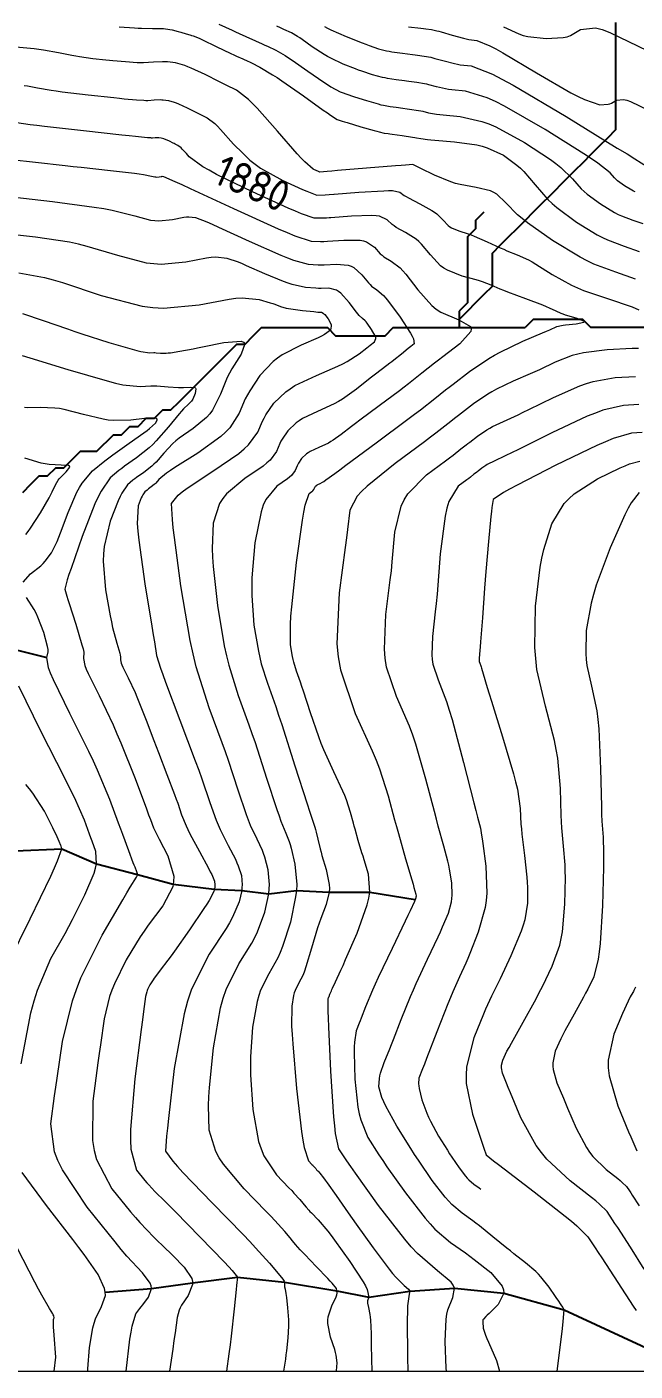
# Model space of a CAD drawing. Header units: millimetres. Extents: x 837475 to 838477, y 1189012 to 1191015.
# Drawn here: x 838284.3 to 838358.2, y 1189013.9 to 1189176.9 of the extents above; entities that cross this region are included whole.
import ezdxf

# ---------------------------------------------------------------- set-up
doc = ezdxf.new("R2010")
doc.units = ezdxf.units.MM
doc.header["$LTSCALE"] = 0.3
doc.layers.add('COORD', color=253, linetype='Continuous', lineweight=20)
doc.layers.add('DRENAJE', color=5, linetype='Continuous', lineweight=25)
for name, color, linetype, lineweight, true_color in [('COTAS 10', 7, 'Continuous', 9, 0x6e3e2d), ('COTAS INT', 7, 'Continuous', 5, 0x9fa19f), ('Escorrentias', 7, 'Continuous', 25, 0x00a8ad)]:
    doc.layers.add(name, color=color, linetype=linetype, lineweight=lineweight, true_color=true_color)
doc.styles.get("Standard").update_dxf_attribs({"font": 'isocp2.shx', "bigfont": '@extfont2.shx'})

msp = doc.modelspace()

# ---------------------------------------------------------------- linework, layer by layer
at = {"layer": 'COORD'}
msp.add_line((837476.51, 1189013.87), (838476.51, 1189013.87), dxfattribs=at)
msp.add_lwpolyline([(837476.51, 1189013.87), (838476.51, 1189013.87), (838476.51, 1191013.87), (837476.51, 1191013.87)], close=True, dxfattribs=at)
at = {"layer": 'COTAS 10'}
for points in [[(838358.21, 1189156.9), (838358, 1189157), (838357.78, 1189157.12), (838356.9, 1189157.65), (838356.07, 1189158.26), (838355.87, 1189158.43), (838355.69, 1189158.6), (838355.15, 1189159.22), (838353.68, 1189160.4), (838352.91, 1189160.92), (838351.97, 1189161.53), (838347.29, 1189164.47), (838342.33, 1189167.31), (838341.23, 1189167.87), (838340.24, 1189168.32), (838337.62, 1189169.12), (838335.94, 1189169.28), (838335.54, 1189169.34), (838335.17, 1189169.4), (838334.07, 1189169.65), (838333.16, 1189169.89), (838332.9, 1189169.95), (838332.64, 1189170), (838331.7, 1189170.16), (838330.73, 1189170.29), (838330.46, 1189170.32), (838330.19, 1189170.36), (838329.2, 1189170.48), (838328.15, 1189170.66), (838327.84, 1189170.72), (838327.52, 1189170.79), (838326.32, 1189171.12), (838325.01, 1189171.54), (838324.63, 1189171.67), (838324.24, 1189171.82), (838322.76, 1189172.4), (838321.25, 1189173.11), (838320.85, 1189173.34), (838320.44, 1189173.57), (838319, 1189174.51), (838317.76, 1189175.39), (838317.47, 1189175.58), (838317.21, 1189175.75), (838316.48, 1189176.18), (838315.54, 1189176.61), (838315.15, 1189176.79), (838314.7, 1189176.99)], [(838335.28, 1189013.87), (838335.26, 1189014.21), (838335.14, 1189017.47), (838335.25, 1189020.17), (838335.33, 1189020.77), (838335.45, 1189021.32), (838336.06, 1189022.79), (838336.25, 1189023.95), (838336.1, 1189024.29), (838335.85, 1189024.65), (838334.22, 1189026.04), (838331.78, 1189028.15), (838331.02, 1189028.96), (838330.22, 1189029.87), (838327.06, 1189033.96), (838324.25, 1189037.89), (838323.68, 1189038.7), (838323.19, 1189039.39), (838322.21, 1189040.85), (838321.82, 1189042.7), (838321.72, 1189043.62), (838321.62, 1189044.73), (838321.26, 1189050.24), (838321, 1189055.65), (838320.95, 1189056.7), (838320.92, 1189057.54), (838320.91, 1189058.98), (838320.98, 1189059.18), (838321.01, 1189059.24), (838321.04, 1189059.31), (838321.15, 1189059.59), (838321.33, 1189060.01), (838321.39, 1189060.17), (838321.47, 1189060.33), (838321.82, 1189061.07), (838322.47, 1189062.5), (838322.74, 1189063.09), (838323.04, 1189063.78), (838324.46, 1189067.01), (838325.68, 1189070.42), (838325.86, 1189071.22), (838325.98, 1189071.97), (838325.84, 1189074.16), (838325.3, 1189075.87), (838325.16, 1189076.32), (838325.03, 1189076.75), (838324.59, 1189078.23), (838324.2, 1189079.59), (838324.1, 1189079.96), (838324, 1189080.33), (838323.66, 1189081.62), (838323.15, 1189083.15), (838322.94, 1189083.67), (838322.71, 1189084.22), (838321.62, 1189086.56), (838320.41, 1189089.24), (838320.1, 1189090.01), (838319.8, 1189090.79), (838318.78, 1189093.72), (838317.94, 1189096.33), (838317.75, 1189096.91), (838317.58, 1189097.43), (838317.1, 1189098.78), (838316.76, 1189099.85), (838316.68, 1189100.18), (838316.6, 1189100.54), (838316.36, 1189101.96), (838316.34, 1189104.42), (838316.41, 1189105.43), (838316.5, 1189106.59), (838317.09, 1189111.96), (838317.81, 1189117.07), (838317.98, 1189118.07), (838318.13, 1189118.89), (838318.61, 1189120.32), (838318.95, 1189120.55), (838319.02, 1189120.6), (838319.08, 1189120.66), (838319.19, 1189120.82), (838319.26, 1189120.96), (838319.28, 1189121), (838319.3, 1189121.04), (838319.4, 1189121.19), (838319.55, 1189121.34), (838319.61, 1189121.38), (838319.67, 1189121.42), (838319.95, 1189121.55), (838320.25, 1189121.69), (838320.33, 1189121.73), (838320.4, 1189121.78), (838320.66, 1189121.96), (838321.74, 1189122.76), (838322.33, 1189123.21), (838323.06, 1189123.74), (838326.74, 1189126.46), (838330.59, 1189129.32), (838331.42, 1189129.94), (838332.14, 1189130.48), (838333.89, 1189131.84), (838335.19, 1189132.88), (838335.63, 1189133.22), (838336.1, 1189133.58), (838338.08, 1189135.1), (838340.42, 1189136.68), (838341.11, 1189137.08), (838341.83, 1189137.48), (838344.58, 1189138.79), (838346.96, 1189139.8), (838347.44, 1189140.01), (838347.85, 1189140.19), (838348.68, 1189140.56), (838349.24, 1189140.71), (838349.47, 1189140.75), (838349.75, 1189140.79), (838351.03, 1189140.91), (838351.96, 1189141.09), (838352, 1189141.15), (838351.96, 1189141.23), (838351.04, 1189141.59), (838349.75, 1189141.97), (838349.47, 1189142.06), (838349.22, 1189142.15), (838348.62, 1189142.44), (838347.81, 1189142.82), (838347.45, 1189142.98), (838347.01, 1189143.15), (838344.91, 1189143.94), (838342.74, 1189144.75), (838342.25, 1189144.93), (838341.82, 1189145.1), (838340.7, 1189145.58), (838339.68, 1189145.98), (838339.31, 1189146.1), (838338.91, 1189146.22), (838337.18, 1189146.7), (838335.4, 1189147.39), (838334.97, 1189147.66), (838334.57, 1189147.95), (838333.34, 1189149.25), (838332.25, 1189150.58), (838331.93, 1189150.89), (838331.6, 1189151.17), (838330.33, 1189151.98), (838329.19, 1189152.6), (838328.93, 1189152.77), (838328.71, 1189152.94), (838328.1, 1189153.53), (838327.18, 1189153.95), (838326.75, 1189154.01), (838326.24, 1189154.04), (838323.76, 1189153.95), (838321.26, 1189153.76), (838321.05, 1189153.75), (838320.73, 1189153.73), (838320.27, 1189153.71), (838319.22, 1189153.72), (838317.71, 1189154.24), (838316.97, 1189154.55), (838316.09, 1189154.93), (838311.75, 1189156.9), (838307.37, 1189159.03), (838306.47, 1189159.52), (838305.7, 1189159.96), (838304.05, 1189161.17), (838303.72, 1189161.54), (838303.38, 1189161.93), (838303.22, 1189162.09), (838303.08, 1189162.23), (838302.69, 1189162.53), (838302.35, 1189162.7), (838302.24, 1189162.76), (838302.12, 1189162.81), (838301.65, 1189163.05), (838301.18, 1189163.26), (838301.07, 1189163.31), (838300.96, 1189163.35), (838300.66, 1189163.44), (838300.39, 1189163.47), (838300.31, 1189163.48), (838300.23, 1189163.48), (838299.92, 1189163.46), (838299.59, 1189163.44), (838299.49, 1189163.44), (838299.38, 1189163.45), (838298.99, 1189163.47), (838297.55, 1189163.62), (838296.78, 1189163.7), (838295.86, 1189163.8), (838291.21, 1189164.31), (838286.51, 1189164.83), (838285.56, 1189164.95), (838284.76, 1189165.04), (838283.14, 1189165.28)], [(838283.8, 1189142.17), (838286.32, 1189141.32), (838289.3, 1189140.28), (838290.16, 1189139.99), (838291.03, 1189139.7), (838294.32, 1189138.65), (838297.13, 1189137.81), (838297.71, 1189137.65), (838298.2, 1189137.53), (838299.26, 1189137.37), (838299.76, 1189137.41), (838299.9, 1189137.41), (838300.05, 1189137.4), (838300.59, 1189137.36), (838301.28, 1189137.36), (838301.52, 1189137.38), (838301.79, 1189137.4), (838302.92, 1189137.57), (838304.52, 1189137.87), (838305.08, 1189137.98), (838305.68, 1189138.1), (838308.27, 1189138.63), (838310.36, 1189138.78), (838310.66, 1189138.67), (838310.82, 1189138.48), (838310.38, 1189137.23), (838309.23, 1189135.44), (838308.94, 1189134.92), (838308.68, 1189134.39), (838307.84, 1189132.36), (838306.89, 1189130.44), (838306.55, 1189129.97), (838306.17, 1189129.53), (838304.53, 1189128.19), (838302.85, 1189127.03), (838302.45, 1189126.71), (838302.08, 1189126.39), (838300.96, 1189125.21), (838300.03, 1189124.14), (838299.77, 1189123.88), (838299.51, 1189123.63), (838298.55, 1189122.88), (838297.66, 1189122.25), (838297.44, 1189122.09), (838297.23, 1189121.93), (838296.56, 1189121.38), (838295.88, 1189120.38), (838295.66, 1189119.94), (838295.43, 1189119.43), (838294.47, 1189116.97), (838293.74, 1189113.91), (838293.66, 1189113.02), (838293.62, 1189112.1), (838293.89, 1189108.65), (838294.46, 1189105.48), (838294.61, 1189104.74), (838294.75, 1189104.07), (838295.26, 1189102.18), (838295.63, 1189100.96), (838295.69, 1189100.72), (838295.73, 1189100.52), (838295.72, 1189100.14), (838295.79, 1189099.74), (838295.87, 1189099.52), (838295.99, 1189099.26), (838296.63, 1189097.95), (838297.48, 1189096.18), (838297.72, 1189095.64), (838297.96, 1189095.07), (838298.85, 1189092.83), (838299.78, 1189090.35), (838300.05, 1189089.64), (838300.32, 1189088.92), (838301.35, 1189086.23), (838302.27, 1189083.8), (838302.47, 1189083.25), (838302.66, 1189082.75), (838303.13, 1189081.35), (838303.67, 1189080.02), (838303.89, 1189079.56), (838304.14, 1189079.06), (838305.3, 1189076.9), (838306.4, 1189074.87), (838306.62, 1189074.45), (838306.8, 1189074.09), (838307.14, 1189073.29), (838307.17, 1189072.85), (838307.17, 1189072.72), (838307.15, 1189072.58), (838307.04, 1189072.03), (838306.49, 1189070.97), (838306.2, 1189070.5), (838305.85, 1189069.97), (838304.1, 1189067.4), (838302.26, 1189064.8), (838301.85, 1189064.23), (838301.48, 1189063.73), (838300.55, 1189062.49), (838299.96, 1189061.74), (838299.82, 1189061.54), (838299.69, 1189061.35), (838299.29, 1189060.74), (838299.01, 1189060.17), (838298.95, 1189060.02), (838298.9, 1189059.86), (838298.77, 1189059.33), (838298.52, 1189057.48), (838298.39, 1189056.5), (838298.24, 1189055.31), (838297.47, 1189049.33), (838296.94, 1189043.19), (838296.93, 1189041.89), (838296.98, 1189040.78), (838297.67, 1189038.24), (838298.66, 1189037.01), (838298.91, 1189036.72), (838299.15, 1189036.46), (838299.9, 1189035.67), (838301.15, 1189034.43), (838301.7, 1189033.88), (838302.34, 1189033.23), (838305.39, 1189030.12), (838308.3, 1189027.12), (838308.85, 1189026.54), (838309.29, 1189026.07), (838309.94, 1189025.26), (838309.83, 1189024.62), (838309.79, 1189024.25), (838309.74, 1189023.79), (838309.52, 1189021.44), (838309.16, 1189018.13), (838309.03, 1189017.07), (838308.88, 1189015.95), (838308.57, 1189013.87)], [(838359.29, 1189026.23), (838357.64, 1189028.9), (838356.08, 1189031.28), (838355.75, 1189031.79), (838355.46, 1189032.22), (838354.79, 1189033.22), (838353.87, 1189034.13), (838353.42, 1189034.51), (838352.9, 1189034.94), (838350.31, 1189036.97), (838347.49, 1189039.58), (838346.82, 1189040.39), (838346.2, 1189041.24), (838344.34, 1189044.6), (838343.06, 1189047.63), (838342.79, 1189048.26), (838342.57, 1189048.8), (838342.09, 1189050.03), (838341.96, 1189050.66), (838341.96, 1189050.83), (838341.97, 1189051), (838342.12, 1189051.6), (838342.64, 1189052.66), (838342.89, 1189053.12), (838343.18, 1189053.66), (838344.59, 1189056.18), (838346.17, 1189059.04), (838346.56, 1189059.79), (838346.94, 1189060.51), (838348.14, 1189062.97), (838349.04, 1189065.54), (838349.22, 1189066.34), (838349.37, 1189067.17), (838349.68, 1189070.5), (838349.73, 1189073.75), (838349.72, 1189074.53), (838349.7, 1189075.27), (838349.52, 1189077.53), (838349.31, 1189079.78), (838349.26, 1189080.51), (838349.22, 1189081.29), (838349.12, 1189084.52), (838348.81, 1189088.21), (838348.63, 1189089.28), (838348.41, 1189090.38), (838347.3, 1189094.52), (838346.28, 1189098.99), (838346.13, 1189100.3), (838346.03, 1189101.63), (838346.11, 1189106.66), (838346.68, 1189111.37), (838346.88, 1189112.49), (838347.1, 1189113.54), (838348.07, 1189116.66), (838349.58, 1189119.09), (838350.15, 1189119.69), (838350.79, 1189120.26), (838353.63, 1189122.1), (838356.4, 1189123.43), (838356.99, 1189123.69), (838357.51, 1189123.9), (838358.75, 1189124.26)]]:
    msp.add_lwpolyline(points, dxfattribs=at)
at = {"layer": 'COTAS INT'}
for points in [[(838295.57, 1189176.94), (838297.4, 1189176.8), (838297.85, 1189176.77), (838298.27, 1189176.76), (838299.59, 1189176.74), (838300.66, 1189176.73), (838300.93, 1189176.71), (838301.18, 1189176.69), (838302, 1189176.54), (838302.7, 1189176.36), (838302.88, 1189176.31), (838303.06, 1189176.26), (838303.67, 1189176.08), (838304.15, 1189175.94), (838304.25, 1189175.91), (838304.34, 1189175.88), (838304.55, 1189175.83), (838305.06, 1189175.62), (838305.33, 1189175.49), (838305.66, 1189175.34), (838307.35, 1189174.54), (838309.11, 1189173.7), (838309.48, 1189173.53), (838309.81, 1189173.38), (838310.57, 1189173.03), (838311.16, 1189172.76), (838311.37, 1189172.66), (838311.61, 1189172.54), (838312.65, 1189172.02), (838314.18, 1189171.12), (838314.72, 1189170.77), (838315.32, 1189170.37), (838317.92, 1189168.55), (838320.34, 1189166.82), (838320.83, 1189166.49), (838321.23, 1189166.21), (838322.03, 1189165.7), (838322.63, 1189165.5), (838322.92, 1189165.41), (838323.25, 1189165.3), (838324.88, 1189164.81), (838326.52, 1189164.34), (838326.85, 1189164.25), (838327.13, 1189164.17), (838327.72, 1189164.03), (838328.21, 1189163.97), (838328.43, 1189163.94), (838328.69, 1189163.9), (838329.93, 1189163.74), (838331.17, 1189163.56), (838331.44, 1189163.52), (838331.66, 1189163.48), (838332.18, 1189163.37), (838332.99, 1189163.26), (838333.39, 1189163.22), (838333.87, 1189163.18), (838336.28, 1189162.99), (838338.96, 1189162.6), (838339.62, 1189162.44), (838340.25, 1189162.25), (838342.21, 1189161.35), (838343.85, 1189160.16), (838344.28, 1189159.77), (838344.68, 1189159.37), (838346.05, 1189157.75), (838347.59, 1189155.98), (838348.11, 1189155.49), (838348.68, 1189155), (838351.08, 1189153.23), (838353.6, 1189151.7), (838354.24, 1189151.36), (838354.85, 1189151.07), (838356.88, 1189150.31), (838358.69, 1189149.68)], [(838307.67, 1189177.25), (838309.26, 1189176.5), (838309.69, 1189176.31), (838310.11, 1189176.12), (838312.93, 1189174.87), (838313.26, 1189174.72), (838313.57, 1189174.58), (838314.56, 1189174.1), (838315.69, 1189173.43), (838316.1, 1189173.17), (838316.54, 1189172.88), (838318.46, 1189171.53), (838320.39, 1189170.2), (838320.84, 1189169.91), (838321.24, 1189169.66), (838322.39, 1189169.05), (838323.44, 1189168.66), (838323.77, 1189168.54), (838324.13, 1189168.42), (838325.6, 1189167.97), (838327.02, 1189167.57), (838327.34, 1189167.48), (838327.64, 1189167.41), (838328.46, 1189167.26), (838329.2, 1189167.16), (838329.45, 1189167.13), (838329.71, 1189167.1), (838330.81, 1189166.95), (838331.91, 1189166.78), (838332.17, 1189166.74), (838332.41, 1189166.69), (838333.13, 1189166.51), (838334.08, 1189166.33), (838334.47, 1189166.28), (838334.91, 1189166.23), (838336.95, 1189166.05), (838339.6, 1189165.46), (838340.43, 1189165.15), (838341.29, 1189164.78), (838344.75, 1189162.91), (838347.91, 1189160.84), (838348.59, 1189160.35), (838349.18, 1189159.88), (838350.6, 1189158.48), (838351.64, 1189157.29), (838351.99, 1189156.96), (838352.38, 1189156.63), (838353.99, 1189155.44), (838355.69, 1189154.41), (838356.12, 1189154.18), (838356.53, 1189153.98), (838357.9, 1189153.47), (838359.12, 1189153.05)], [(838320.49, 1189176.95), (838320.85, 1189176.76), (838321.26, 1189176.57), (838323.13, 1189175.75), (838325.05, 1189174.98), (838325.49, 1189174.81), (838325.89, 1189174.66), (838327.04, 1189174.27), (838328.02, 1189174.02), (838328.33, 1189173.96), (838328.65, 1189173.9), (838329.94, 1189173.71), (838331.18, 1189173.55), (838331.48, 1189173.52), (838331.76, 1189173.48), (838332.58, 1189173.37), (838333.38, 1189173.23), (838333.63, 1189173.17), (838333.9, 1189173.1), (838335.02, 1189172.78), (838336.26, 1189172.47), (838336.62, 1189172.4), (838336.97, 1189172.33), (838338.29, 1189172.18), (838340.88, 1189171.18), (838342.03, 1189170.58), (838343.38, 1189169.84), (838349.84, 1189166.03), (838356.03, 1189162.22), (838357.22, 1189161.5), (838358.17, 1189160.91), (838359.7, 1189159.95)], [(838330.68, 1189176.94), (838332.18, 1189176.75), (838332.5, 1189176.71), (838332.78, 1189176.68), (838333.47, 1189176.59), (838334.11, 1189176.45), (838334.36, 1189176.38), (838334.65, 1189176.3), (838335.97, 1189175.92), (838337.36, 1189175.53), (838337.69, 1189175.45), (838338.01, 1189175.39), (838338.96, 1189175.25), (838340.57, 1189174.61), (838341.3, 1189174.24), (838342.15, 1189173.77), (838346.24, 1189171.35), (838350.39, 1189168.93), (838351.28, 1189168.47), (838352.05, 1189168.1), (838353.91, 1189167.48), (838354.91, 1189167.55), (838355.14, 1189167.6), (838355.34, 1189167.67), (838355.93, 1189168.03), (838356.8, 1189168.12), (838357.19, 1189168.02), (838357.65, 1189167.85), (838359.83, 1189166.8)], [(838342.21, 1189176.93), (838344.06, 1189176.06), (838344.62, 1189175.89), (838345.19, 1189175.75), (838347.4, 1189175.49), (838349.46, 1189175.62), (838349.93, 1189175.73), (838350.36, 1189175.86), (838351.57, 1189176.62), (838353.38, 1189176.81), (838354.19, 1189176.59), (838355.13, 1189176.25), (838359.66, 1189174.07)], [(838358.26, 1189146.31), (838355.86, 1189147.15), (838353.18, 1189148.15), (838352.36, 1189148.55), (838351.51, 1189148.99), (838348.17, 1189151.01), (838345.15, 1189153.15), (838344.49, 1189153.66), (838343.92, 1189154.14), (838342.51, 1189155.59), (838341.42, 1189156.62), (838341.04, 1189156.84), (838340.63, 1189157.02), (838338.9, 1189157.42), (838336.94, 1189157.78), (838336.39, 1189157.93), (838335.84, 1189158.11), (838333.82, 1189158.94), (838332.17, 1189159.73), (838331.86, 1189159.89), (838331.61, 1189160.01), (838331.19, 1189160.22), (838330.33, 1189160.16), (838329.78, 1189160.12), (838329.11, 1189160.07), (838325.59, 1189159.78), (838322.05, 1189159.48), (838321.37, 1189159.43), (838320.82, 1189159.38), (838319.91, 1189159.31), (838319.75, 1189159.37), (838319.67, 1189159.41), (838319.57, 1189159.45), (838319.1, 1189159.66), (838318.09, 1189160.53), (838317.65, 1189160.98), (838317.15, 1189161.52), (838314.79, 1189164.26), (838312.31, 1189167.05), (838311.75, 1189167.63), (838311.24, 1189168.12), (838309.81, 1189169.23), (838308.56, 1189169.86), (838308.16, 1189170.06), (838307.73, 1189170.27), (838306, 1189171.13), (838304.3, 1189171.91), (838303.9, 1189172.08), (838303.52, 1189172.22), (838302.4, 1189172.55), (838301.42, 1189172.68), (838301.13, 1189172.69), (838300.83, 1189172.69), (838299.72, 1189172.63), (838298.49, 1189172.57), (838298.12, 1189172.56), (838297.75, 1189172.57), (838296.32, 1189172.66), (838294.8, 1189172.81), (838294.37, 1189172.85), (838293.94, 1189172.89), (838292.35, 1189173.06), (838290.73, 1189173.28), (838290.28, 1189173.35), (838289.82, 1189173.43), (838288.17, 1189173.76), (838286.37, 1189174.09), (838285.82, 1189174.17), (838285.25, 1189174.24), (838283.02, 1189174.46)], [(838284.03, 1189169.8), (838284.41, 1189169.75), (838285.65, 1189169.52), (838287.29, 1189169.24), (838287.92, 1189169.15), (838288.62, 1189169.05), (838291.78, 1189168.69), (838294.9, 1189168.35), (838295.58, 1189168.28), (838296.17, 1189168.21), (838297.66, 1189168.06), (838298.57, 1189168.01), (838298.81, 1189168), (838299.04, 1189168), (838299.82, 1189168.05), (838300.53, 1189168.09), (838300.72, 1189168.08), (838300.9, 1189168.07), (838301.53, 1189168), (838302.24, 1189167.79), (838302.48, 1189167.69), (838302.74, 1189167.59), (838303.83, 1189167.09), (838304.93, 1189166.54), (838305.2, 1189166.41), (838305.45, 1189166.28), (838306.25, 1189165.88), (838307.16, 1189165.18), (838307.48, 1189164.86), (838307.85, 1189164.49), (838309.42, 1189162.71), (838310.56, 1189161.59), (838311.43, 1189160.74), (838312.06, 1189160.25), (838312.73, 1189159.78), (838315.42, 1189158.28), (838317.83, 1189157.19), (838318.32, 1189156.98), (838318.73, 1189156.81), (838319.57, 1189156.51), (838320.55, 1189156.55), (838321.05, 1189156.58), (838321.62, 1189156.62), (838321.66, 1189156.62), (838324.67, 1189156.86), (838327.67, 1189157.05), (838328.26, 1189157.06), (838328.75, 1189157.06), (838329.65, 1189156.88), (838330.16, 1189156.48), (838330.4, 1189156.33), (838330.68, 1189156.17), (838332.07, 1189155.46), (838333.53, 1189154.66), (838333.85, 1189154.44), (838334.14, 1189154.23), (838334.88, 1189153.47), (838335.49, 1189152.81), (838335.7, 1189152.67), (838335.91, 1189152.54), (838336.8, 1189152.19), (838337.92, 1189151.83), (838338.29, 1189151.69), (838338.67, 1189151.54), (838340.23, 1189150.84), (838341.83, 1189150.11), (838342.24, 1189149.94), (838342.63, 1189149.77), (838343.89, 1189149.28), (838345.24, 1189148.66), (838345.68, 1189148.42), (838346.16, 1189148.14), (838348.13, 1189146.9), (838350.48, 1189145.58), (838351.19, 1189145.25), (838351.94, 1189144.95), (838354.84, 1189143.99), (838357.83, 1189142.95), (838358.63, 1189142.59)], [(838282.46, 1189160.82), (838285.39, 1189160.5), (838288.98, 1189160.11), (838289.97, 1189160), (838290.96, 1189159.89), (838294.5, 1189159.5), (838297.41, 1189159.16), (838298, 1189159.08), (838298.49, 1189159.01), (838299.5, 1189158.82), (838299.88, 1189158.72), (838299.97, 1189158.71), (838300.07, 1189158.7), (838300.4, 1189158.73), (838300.67, 1189158.78), (838300.73, 1189158.79), (838300.79, 1189158.8), (838300.95, 1189158.78), (838302.32, 1189158.16), (838303.15, 1189157.79), (838304.16, 1189157.32), (838309.44, 1189154.89), (838314.86, 1189152.44), (838315.97, 1189151.97), (838316.9, 1189151.58), (838318.87, 1189150.92), (838320, 1189150.88), (838320.41, 1189150.89), (838320.86, 1189150.91), (838322.85, 1189151.04), (838324.8, 1189151.03), (838325.23, 1189150.95), (838325.6, 1189150.84), (838326.56, 1189150.19), (838327.26, 1189149.41), (838327.47, 1189149.22), (838327.7, 1189149.04), (838328.59, 1189148.5), (838329.66, 1189147.69), (838330, 1189147.34), (838330.36, 1189146.94), (838331.81, 1189145.04), (838333.52, 1189143.11), (838334.05, 1189142.69), (838334.6, 1189142.32), (838336.78, 1189141.4), (838338.21, 1189140.59), (838338.3, 1189140.29), (838338.24, 1189139.96), (838336.9, 1189138.48), (838334.84, 1189136.91), (838334.33, 1189136.51), (838333.84, 1189136.13), (838332.31, 1189134.91), (838330.69, 1189133.63), (838330.15, 1189133.21), (838329.57, 1189132.77), (838327.13, 1189130.95), (838324.78, 1189129.21), (838324.25, 1189128.81), (838323.78, 1189128.45), (838322.51, 1189127.47), (838321.54, 1189126.78), (838321.25, 1189126.61), (838320.95, 1189126.44), (838319.8, 1189125.91), (838318.74, 1189125.41), (838318.51, 1189125.26), (838318.29, 1189125.12), (838317.71, 1189124.55), (838317.33, 1189123.98), (838317.24, 1189123.82), (838317.16, 1189123.67), (838316.92, 1189123.13), (838316.47, 1189122.51), (838316.25, 1189122.31), (838315.99, 1189122.1), (838314.71, 1189121.22), (838313.36, 1189119.58), (838313.05, 1189118.89), (838312.78, 1189118.09), (838312.03, 1189114.34), (838311.68, 1189110.11), (838311.65, 1189109.01), (838311.65, 1189107.94), (838311.92, 1189104.34), (838312.46, 1189101.19), (838312.63, 1189100.41), (838312.81, 1189099.66), (838313.56, 1189097.3), (838314.56, 1189094.47), (838314.91, 1189093.44), (838315.29, 1189092.3), (838316.9, 1189087.3), (838318.37, 1189082.68), (838318.66, 1189081.79), (838318.89, 1189081.06), (838319.3, 1189079.85), (838319.39, 1189079.56), (838319.43, 1189079.42), (838319.47, 1189079.25), (838319.66, 1189078.41), (838319.95, 1189077.22), (838320.06, 1189076.83), (838320.18, 1189076.42), (838320.7, 1189074.7), (838321.07, 1189072.9), (838321.08, 1189072.43), (838321.06, 1189071.98), (838320.68, 1189070.45), (838320.02, 1189068.77), (838319.83, 1189068.21), (838319.64, 1189067.62), (838318.92, 1189065.18), (838318.22, 1189062.89), (838318.04, 1189062.39), (838317.88, 1189061.95), (838317.34, 1189060.88), (838316.92, 1189060.04), (838316.82, 1189059.75), (838316.74, 1189059.45), (838316.51, 1189058.14), (838316.49, 1189055.72), (838316.54, 1189054.71), (838316.62, 1189053.55), (838317.1, 1189048.14), (838317.71, 1189042.92), (838317.87, 1189041.88), (838318.02, 1189041.01), (838318.54, 1189039.36), (838318.96, 1189038.94), (838319.05, 1189038.84), (838319.12, 1189038.76), (838319.31, 1189038.55), (838319.42, 1189038.43), (838319.46, 1189038.37), (838319.52, 1189038.3), (838319.61, 1189038.2), (838319.65, 1189038.16), (838319.7, 1189038.11), (838319.92, 1189037.88), (838320.38, 1189037.3), (838320.58, 1189037.02), (838320.81, 1189036.71), (838321.9, 1189035.16), (838323.37, 1189033.07), (838323.84, 1189032.4), (838324.34, 1189031.7), (838326.39, 1189028.84), (838328.32, 1189026.25), (838328.75, 1189025.72), (838329.14, 1189025.26), (838330.16, 1189024.26), (838330.7, 1189023.8), (838330.78, 1189023.69), (838330.83, 1189023.57), (838330.77, 1189023.19), (838330.58, 1189021.81), (838330.55, 1189021.06), (838330.54, 1189020.15), (838330.57, 1189015.56), (838330.59, 1189013.87)], [(838282.52, 1189156.29), (838287.45, 1189155.74), (838292.54, 1189155.07), (838293.68, 1189154.89), (838294.71, 1189154.7), (838297.45, 1189154), (838299.37, 1189153.49), (838299.87, 1189153.43), (838300.36, 1189153.4), (838302.02, 1189153.56), (838303.41, 1189153.83), (838303.73, 1189153.86), (838304.02, 1189153.88), (838304.81, 1189153.81), (838306.18, 1189153.26), (838306.83, 1189152.98), (838307.6, 1189152.64), (838311.34, 1189150.93), (838315.18, 1189149.23), (838316.01, 1189148.9), (838316.74, 1189148.62), (838318.52, 1189148.12), (838319.72, 1189148.05), (838320.08, 1189148.04), (838320.46, 1189148.05), (838321.94, 1189148.13), (838323.37, 1189148.01), (838323.71, 1189147.89), (838324.03, 1189147.74), (838325.01, 1189146.84), (838325.81, 1189145.87), (838326.01, 1189145.66), (838326.2, 1189145.48), (838326.85, 1189145.02), (838327.64, 1189144.33), (838327.93, 1189144), (838328.25, 1189143.61), (838329.67, 1189141.69), (838330.91, 1189139.78), (838331.13, 1189139.4), (838331.28, 1189139.09), (838331.38, 1189138.47), (838330.98, 1189138.16), (838330.82, 1189138.04), (838330.64, 1189137.9), (838329.83, 1189137.24), (838328.91, 1189136.5), (838328.66, 1189136.31), (838328.41, 1189136.11), (838327.52, 1189135.44), (838326.51, 1189134.67), (838326.18, 1189134.42), (838325.82, 1189134.14), (838324.37, 1189132.98), (838322.68, 1189131.78), (838322.17, 1189131.48), (838321.65, 1189131.2), (838319.65, 1189130.27), (838317.82, 1189129.4), (838317.4, 1189129.15), (838317.03, 1189128.89), (838316.02, 1189127.91), (838315.35, 1189126.92), (838315.2, 1189126.65), (838315.06, 1189126.38), (838314.65, 1189125.43), (838313.87, 1189124.36), (838313.49, 1189124.02), (838313.04, 1189123.65), (838310.81, 1189122.13), (838308.58, 1189120.28), (838308.13, 1189119.71), (838307.75, 1189119.11), (838306.96, 1189116.72), (838306.85, 1189113.63), (838306.89, 1189112.58), (838306.96, 1189111.46), (838307.48, 1189106.72), (838308.31, 1189101.85), (838308.58, 1189100.63), (838308.86, 1189099.48), (838310.01, 1189095.81), (838311.31, 1189092.28), (838311.68, 1189091.22), (838312.06, 1189090.11), (838313.46, 1189085.81), (838314.7, 1189082.01), (838314.97, 1189081.23), (838315.2, 1189080.56), (838315.8, 1189079.11), (838316.2, 1189078.12), (838316.32, 1189077.73), (838316.44, 1189077.3), (838316.9, 1189075.36), (838317.11, 1189072.91), (838317.07, 1189072.16), (838316.98, 1189071.38), (838316.34, 1189068.31), (838315.38, 1189065.36), (838315.1, 1189064.66), (838314.82, 1189064.01), (838313.72, 1189062.07), (838312.73, 1189060.09), (838312.5, 1189059.42), (838312.3, 1189058.69), (838311.75, 1189055.61), (838311.51, 1189051.99), (838311.5, 1189050.92), (838311.52, 1189049.82), (838311.79, 1189045.61), (838312.49, 1189041.72), (838312.78, 1189040.82), (838313.11, 1189040), (838314.64, 1189037.67), (838316.17, 1189036.1), (838316.5, 1189035.76), (838316.78, 1189035.45), (838317.48, 1189034.68), (838317.86, 1189034.23), (838318.02, 1189034.03), (838318.25, 1189033.76), (838318.58, 1189033.39), (838318.72, 1189033.24), (838318.89, 1189033.06), (838319.7, 1189032.22), (838320.88, 1189030.83), (838321.28, 1189030.32), (838321.71, 1189029.74), (838323.56, 1189027.17), (838325.16, 1189024.71), (838325.45, 1189024.2), (838325.66, 1189023.77), (838325.87, 1189022.85), (838325.72, 1189022.4), (838325.71, 1189022.26), (838325.71, 1189022.12), (838325.83, 1189021.57), (838326, 1189020.74), (838326.03, 1189020.42), (838326.06, 1189020.06), (838326.13, 1189018.43), (838326.17, 1189016.48), (838326.18, 1189015.91), (838326.2, 1189015.34), (838326.23, 1189013.87)], [(838321.93, 1189013.87), (838321.93, 1189013.9), (838322.02, 1189014.88), (838321.9, 1189015.81), (838321.82, 1189016.14), (838321.72, 1189016.49), (838321.23, 1189018.01), (838320.89, 1189019.63), (838320.88, 1189020.05), (838320.91, 1189020.45), (838321.37, 1189021.79), (838321.89, 1189022.88), (838321.97, 1189023.12), (838322.01, 1189023.33), (838321.94, 1189023.88), (838321.41, 1189024.52), (838321.16, 1189024.79), (838320.87, 1189025.1), (838319.48, 1189026.56), (838318.09, 1189028.01), (838317.79, 1189028.32), (838317.54, 1189028.59), (838316.97, 1189029.22), (838316.59, 1189029.69), (838316.3, 1189030.03), (838315.65, 1189030.82), (838314.45, 1189032.15), (838313.95, 1189032.67), (838313.38, 1189033.26), (838310.74, 1189035.97), (838308.21, 1189038.98), (838307.7, 1189039.76), (838307.28, 1189040.52), (838306.48, 1189043.08), (838306.41, 1189046.09), (838306.45, 1189047.13), (838306.52, 1189048.26), (838306.99, 1189053.08), (838307.86, 1189057.94), (838308.18, 1189059.09), (838308.54, 1189060.15), (838310.1, 1189063.26), (838311.68, 1189065.78), (838312.03, 1189066.46), (838312.35, 1189067.14), (838313.24, 1189069.55), (838313.71, 1189071.78), (838313.77, 1189072.35), (838313.8, 1189072.89), (838313.65, 1189074.67), (838313.23, 1189076.23), (838313.09, 1189076.64), (838312.94, 1189077.03), (838312.3, 1189078.38), (838311.52, 1189080.06), (838311.27, 1189080.68), (838311.02, 1189081.35), (838310.02, 1189084.32), (838308.82, 1189087.92), (838308.45, 1189088.99), (838308.05, 1189090.09), (838306.47, 1189094.32), (838304.91, 1189099.29), (838304.53, 1189100.86), (838304.17, 1189102.5), (838303.04, 1189109.11), (838302.27, 1189114.98), (838302.13, 1189116.16), (838302.02, 1189117.15), (838301.9, 1189119.11), (838302.72, 1189120.13), (838303.21, 1189120.53), (838303.81, 1189120.98), (838306.91, 1189123.03), (838310.08, 1189125.19), (838310.72, 1189125.72), (838311.27, 1189126.22), (838312.38, 1189127.74), (838312.96, 1189129.09), (838313.16, 1189129.47), (838313.38, 1189129.85), (838314.33, 1189131.27), (838315.77, 1189132.67), (838316.3, 1189133.03), (838316.89, 1189133.4), (838319.51, 1189134.63), (838322.12, 1189135.76), (838322.71, 1189136.05), (838323.24, 1189136.32), (838324.69, 1189137.25), (838325.62, 1189138), (838325.83, 1189138.16), (838326.02, 1189138.31), (838326.54, 1189138.7), (838326.72, 1189139.11), (838326.7, 1189139.26), (838326.65, 1189139.44), (838326.21, 1189140.23), (838325.66, 1189140.99), (838325.53, 1189141.14), (838325.42, 1189141.27), (838325.1, 1189141.54), (838324.71, 1189141.91), (838324.55, 1189142.1), (838324.36, 1189142.33), (838323.47, 1189143.5), (838322.46, 1189144.63), (838322.19, 1189144.84), (838321.93, 1189145), (838321.03, 1189145.22), (838320.07, 1189145.19), (838319.76, 1189145.2), (838319.45, 1189145.21), (838318.17, 1189145.32), (838316.57, 1189145.66), (838316.06, 1189145.82), (838315.51, 1189146.02), (838313.24, 1189146.97), (838311.03, 1189147.95), (838310.52, 1189148.17), (838310.04, 1189148.36), (838308.68, 1189148.84), (838307.24, 1189148.97), (838306.72, 1189148.93), (838306.15, 1189148.87), (838303.64, 1189148.39), (838300.64, 1189148.1), (838299.76, 1189148.16), (838298.86, 1189148.27), (838295.41, 1189149.17), (838291.69, 1189150.3), (838290.61, 1189150.56), (838289.52, 1189150.79), (838285.41, 1189151.42), (838281.45, 1189151.86)], [(838283.36, 1189147.1), (838286.5, 1189146.5), (838287.55, 1189146.23), (838288.67, 1189145.91), (838293.36, 1189144.35), (838298.35, 1189143.04), (838299.66, 1189142.88), (838300.93, 1189142.8), (838305.26, 1189143.22), (838308.89, 1189143.91), (838309.72, 1189144), (838310.47, 1189144.05), (838312.54, 1189143.87), (838313.9, 1189143.46), (838314.2, 1189143.36), (838314.47, 1189143.27), (838315.14, 1189143.01), (838315.83, 1189142.81), (838316.1, 1189142.75), (838316.41, 1189142.7), (838317.82, 1189142.52), (838319.17, 1189142.38), (838319.44, 1189142.35), (838319.67, 1189142.33), (838320.12, 1189142.31), (838320.34, 1189142.2), (838320.42, 1189142.12), (838320.52, 1189142.02), (838320.92, 1189141.52), (838321.25, 1189140.92), (838321.29, 1189140.77), (838321.31, 1189140.62), (838321.2, 1189140.15), (838320.49, 1189139.6), (838320.14, 1189139.41), (838319.72, 1189139.21), (838317.64, 1189138.31), (838315.33, 1189137.14), (838314.77, 1189136.75), (838314.24, 1189136.34), (838312.64, 1189134.63), (838311.41, 1189132.79), (838311.12, 1189132.29), (838310.86, 1189131.79), (838310.11, 1189130.05), (838308.98, 1189128.27), (838308.48, 1189127.75), (838307.89, 1189127.22), (838305.09, 1189125.22), (838302.33, 1189123.47), (838301.78, 1189123.1), (838301.31, 1189122.77), (838300.37, 1189122), (838300.01, 1189121.59), (838299.91, 1189121.49), (838299.81, 1189121.4), (838299.44, 1189121.11), (838299.1, 1189120.87), (838299.02, 1189120.8), (838298.94, 1189120.74), (838298.68, 1189120.53), (838298.42, 1189120.15), (838298.33, 1189119.98), (838298.24, 1189119.78), (838297.87, 1189118.83), (838297.75, 1189116.7), (838297.82, 1189115.75), (838297.93, 1189114.64), (838298.68, 1189109.37), (838299.53, 1189104.21), (838299.69, 1189103.18), (838299.83, 1189102.32), (838300.09, 1189100.67), (838300.57, 1189099.15), (838300.85, 1189098.38), (838301.19, 1189097.45), (838302.93, 1189092.84), (838304.8, 1189087.89), (838305.22, 1189086.76), (838305.59, 1189085.72), (838306.58, 1189082.84), (838307.35, 1189080.69), (838307.58, 1189080.12), (838307.83, 1189079.56), (838308.8, 1189077.64), (838309.67, 1189075.95), (838309.85, 1189075.54), (838310.02, 1189075.16), (838310.39, 1189073.98), (838310.48, 1189072.87), (838310.46, 1189072.53), (838310.43, 1189072.18), (838310.14, 1189070.79), (838309.33, 1189068.92), (838308.96, 1189068.26), (838308.53, 1189067.55), (838306.49, 1189064.45), (838304.35, 1189060.2), (838303.86, 1189058.75), (838303.43, 1189057.19), (838302.24, 1189050.56), (838301.54, 1189044.52), (838301.41, 1189043.33), (838301.31, 1189042.35), (838301.17, 1189040.56), (838302.07, 1189039.33), (838302.62, 1189038.71), (838303.3, 1189037.97), (838306.85, 1189034.28), (838310.6, 1189030.43), (838311.4, 1189029.59), (838312.11, 1189028.84), (838313.81, 1189026.95), (838315.05, 1189025.47), (838315.42, 1189025.01), (838315.58, 1189024.77), (838315.61, 1189024.71), (838315.63, 1189024.65), (838315.64, 1189024.45), (838315.62, 1189024.24), (838315.63, 1189024.17), (838315.64, 1189024.1), (838315.7, 1189023.81), (838315.81, 1189023.28), (838315.84, 1189023.05), (838315.87, 1189022.79), (838316.01, 1189021.56), (838316.1, 1189020.11), (838316.11, 1189019.72), (838316.1, 1189019.32), (838316.03, 1189017.89), (838315.86, 1189016.32), (838315.8, 1189015.84), (838315.74, 1189015.32), (838315.52, 1189013.87)], [(838283.77, 1189137.04), (838284.69, 1189136.77), (838289.31, 1189135.36), (838294.09, 1189133.97), (838295.11, 1189133.71), (838296, 1189133.52), (838298.11, 1189133.29), (838299.39, 1189133.38), (838299.75, 1189133.38), (838300.12, 1189133.38), (838301.5, 1189133.27), (838302.77, 1189133.17), (838303.07, 1189133.16), (838303.36, 1189133.16), (838304.21, 1189133.23), (838304.74, 1189133.19), (838304.82, 1189133.11), (838304.87, 1189133.01), (838304.8, 1189132.43), (838304.51, 1189131.78), (838304.43, 1189131.64), (838304.33, 1189131.5), (838303.97, 1189131.16), (838303.36, 1189130.6), (838303.12, 1189130.32), (838302.84, 1189130), (838301.56, 1189128.42), (838300.05, 1189126.69), (838299.63, 1189126.26), (838299.2, 1189125.87), (838297.66, 1189124.65), (838296.22, 1189123.64), (838295.87, 1189123.37), (838295.53, 1189123.11), (838294.45, 1189122.23), (838293.35, 1189120.62), (838292.99, 1189119.9), (838292.61, 1189119.07), (838291.07, 1189115.1), (838289.72, 1189111.24), (838289.46, 1189110.48), (838289.26, 1189109.85), (838288.97, 1189108.7), (838289.2, 1189107.88), (838289.33, 1189107.46), (838289.49, 1189106.96), (838290.3, 1189104.46), (838291.04, 1189101.97), (838291.17, 1189101.48), (838291.25, 1189101.07), (838291.24, 1189100.29), (838291.38, 1189099.46), (838291.55, 1189099.02), (838291.78, 1189098.49), (838293.11, 1189095.8), (838294.82, 1189092.26), (838295.29, 1189091.19), (838295.76, 1189090.08), (838297.48, 1189085.76), (838298.86, 1189082.06), (838299.13, 1189081.34), (838299.35, 1189080.76), (838299.73, 1189079.75), (838300.03, 1189079.14), (838300.2, 1189078.81), (838300.41, 1189078.41), (838301.48, 1189076.37), (838302.19, 1189073.91), (838302.17, 1189073.25), (838302.06, 1189072.6), (838300.86, 1189070.32), (838299.08, 1189067.96), (838298.6, 1189067.25), (838298.11, 1189066.53), (838296.4, 1189063.74), (838294.97, 1189060.86), (838294.66, 1189060.08), (838294.39, 1189059.32), (838293.73, 1189056.6), (838293.27, 1189053.45), (838293.13, 1189052.41), (838292.97, 1189051.28), (838292.36, 1189046.6), (838292.32, 1189041.83), (838292.52, 1189040.65), (838292.82, 1189039.53), (838294.67, 1189035.99), (838296.95, 1189033.19), (838297.52, 1189032.52), (838298.06, 1189031.91), (838299.77, 1189030.13), (838301.27, 1189028.68), (838301.67, 1189028.29), (838302.07, 1189027.89), (838303.46, 1189026.49), (838304.36, 1189025.12), (838304.45, 1189024.74), (838304.47, 1189024.37), (838303.94, 1189023.06), (838303.14, 1189021.86), (838302.98, 1189021.56), (838302.85, 1189021.28), (838302.6, 1189020.39), (838302.35, 1189018.51), (838302.21, 1189017.6), (838302.06, 1189016.53), (838301.65, 1189013.87)], [(838358.62, 1189137.92), (838357.82, 1189137.9), (838354.81, 1189137.75), (838351.94, 1189137.38), (838351.24, 1189137.23), (838350.57, 1189137.06), (838348.48, 1189136.27), (838346.58, 1189135.34), (838346.03, 1189135.09), (838345.47, 1189134.84), (838343.39, 1189133.93), (838341.35, 1189132.96), (838340.82, 1189132.66), (838340.31, 1189132.36), (838338.58, 1189131.19), (838337.11, 1189130.07), (838336.76, 1189129.8), (838336.44, 1189129.55), (838335.47, 1189128.78), (838334, 1189127.65), (838333.36, 1189127.16), (838332.61, 1189126.6), (838329.06, 1189123.97), (838325.65, 1189121.21), (838324.99, 1189120.57), (838324.45, 1189119.98), (838323.55, 1189118.29), (838323.29, 1189115.94), (838323.16, 1189114.94), (838323.01, 1189113.77), (838322.25, 1189108.29), (838321.99, 1189102.1), (838322.16, 1189100.49), (838322.42, 1189098.92), (838324.2, 1189093.65), (838326.29, 1189089.09), (838326.76, 1189087.98), (838327.17, 1189086.92), (838328.23, 1189083.65), (838329, 1189080.74), (838329.22, 1189079.91), (838329.45, 1189079.08), (838330.33, 1189076.01), (838331.08, 1189073.45), (838331.23, 1189072.94), (838331.35, 1189072.52), (838331.59, 1189071.73), (838331.6, 1189071.46), (838331.59, 1189071.37), (838331.57, 1189071.27), (838331.42, 1189070.85), (838330.87, 1189069.69), (838330.6, 1189069.12), (838330.28, 1189068.45), (838328.69, 1189065.13), (838327.02, 1189061.6), (838326.65, 1189060.8), (838326.33, 1189060.07), (838325.47, 1189058.06), (838324.94, 1189056.7), (838324.81, 1189056.37), (838324.69, 1189056.06), (838324.33, 1189055.15), (838324.11, 1189053.78), (838324.09, 1189053.2), (838324.08, 1189052.52), (838324.18, 1189049.3), (838324.54, 1189045.89), (838324.69, 1189045.09), (838324.88, 1189044.35), (838325.75, 1189042.21), (838327.08, 1189040.12), (838327.55, 1189039.42), (838328.07, 1189038.67), (838330.31, 1189035.48), (838332.7, 1189032.41), (838333.31, 1189031.72), (838333.89, 1189031.1), (838335.79, 1189029.48), (838337.59, 1189028.22), (838338.12, 1189027.83), (838338.65, 1189027.42), (838340.66, 1189025.82), (838342.07, 1189024.18), (838342.22, 1189023.75), (838342.26, 1189023.34), (838341.57, 1189021.95), (838340.47, 1189020.88), (838340.25, 1189020.67), (838340.07, 1189020.49), (838339.77, 1189020.18), (838339.72, 1189020.08), (838339.72, 1189020.05), (838339.71, 1189020.01), (838339.7, 1189019.85), (838339.71, 1189019.61), (838339.72, 1189019.54), (838339.73, 1189019.45), (838339.76, 1189019.09), (838340.04, 1189018.24), (838340.19, 1189017.84), (838340.39, 1189017.38), (838341.38, 1189015.14), (838341.75, 1189013.87)], [(838348.72, 1189013.87), (838349.25, 1189018.02), (838349.37, 1189019.06), (838349.47, 1189019.9), (838349.59, 1189021.3), (838349.5, 1189021.48), (838349.46, 1189021.55), (838349.41, 1189021.62), (838349.21, 1189021.93), (838348.85, 1189022.48), (838348.7, 1189022.69), (838348.53, 1189022.94), (838347.75, 1189024.06), (838346.76, 1189025.3), (838346.46, 1189025.63), (838346.14, 1189025.95), (838344.9, 1189027.02), (838343.48, 1189028.11), (838343.06, 1189028.45), (838342.62, 1189028.8), (838340.94, 1189030.17), (838339.29, 1189031.5), (838338.87, 1189031.82), (838338.48, 1189032.12), (838337.2, 1189033.02), (838335.94, 1189034.09), (838335.56, 1189034.5), (838335.15, 1189034.96), (838333.57, 1189037), (838331.88, 1189039.44), (838331.42, 1189040.14), (838330.96, 1189040.86), (838329.28, 1189043.57), (838327.93, 1189046.01), (838327.67, 1189046.55), (838327.46, 1189047.04), (838327.09, 1189048.35), (838327.16, 1189049.38), (838327.22, 1189049.7), (838327.3, 1189050.02), (838327.74, 1189051.32), (838328.4, 1189052.95), (838328.62, 1189053.5), (838328.85, 1189054.08), (838329.8, 1189056.54), (838330.93, 1189059.31), (838331.27, 1189060.1), (838331.62, 1189060.9), (838333, 1189063.85), (838334.27, 1189066.54), (838334.56, 1189067.17), (838334.81, 1189067.75), (838335.52, 1189069.41), (838335.9, 1189070.79), (838335.96, 1189071.19), (838335.99, 1189071.59), (838335.94, 1189073.11), (838335.66, 1189074.75), (838335.56, 1189075.22), (838335.45, 1189075.71), (838334.96, 1189077.55), (838334.29, 1189079.97), (838334.07, 1189080.81), (838333.82, 1189081.73), (838332.8, 1189085.68), (838331.57, 1189089.92), (838331.19, 1189091.02), (838330.8, 1189092.09), (838329.24, 1189095.68), (838328.03, 1189099.27), (838327.86, 1189100.33), (838327.75, 1189101.43), (838327.92, 1189105.64), (838328.47, 1189109.86), (838328.6, 1189110.96), (838328.71, 1189112.03), (838329.04, 1189115.64), (838329.79, 1189118.78), (838330.17, 1189119.56), (838330.62, 1189120.29), (838332.88, 1189122.59), (838335.19, 1189124.3), (838335.68, 1189124.66), (838336.1, 1189124.98), (838337.05, 1189125.72), (838337.68, 1189126.21), (838337.89, 1189126.38), (838338.12, 1189126.55), (838339.07, 1189127.28), (838340.2, 1189128.05), (838340.54, 1189128.24), (838340.88, 1189128.43), (838342.21, 1189129.07), (838343.99, 1189129.87), (838344.62, 1189130.17), (838345.3, 1189130.5), (838348.28, 1189131.98), (838351.48, 1189133.38), (838352.31, 1189133.66), (838353.11, 1189133.9), (838355.79, 1189134.38), (838358.23, 1189134.5)], [(838283.9, 1189109.56), (838284.81, 1189110.59), (838286.03, 1189111.56), (838286.31, 1189111.83), (838286.57, 1189112.11), (838287.33, 1189113.13), (838288.01, 1189114.51), (838288.22, 1189115.01), (838288.45, 1189115.56), (838289.37, 1189118.01), (838290.43, 1189120.49), (838290.75, 1189121.06), (838291.07, 1189121.58), (838292.33, 1189123.07), (838293.82, 1189124.3), (838294.29, 1189124.66), (838294.78, 1189125.02), (838296.77, 1189126.42), (838298.56, 1189127.68), (838298.94, 1189127.95), (838299.25, 1189128.2), (838299.96, 1189128.85), (838300.17, 1189129.22), (838300.18, 1189129.29), (838300.17, 1189129.35), (838299.96, 1189129.47), (838299.29, 1189129.46), (838298.99, 1189129.43), (838298.64, 1189129.4), (838296.96, 1189129.21), (838294.86, 1189129.17), (838294.24, 1189129.23), (838293.61, 1189129.32), (838291.21, 1189129.91), (838288.89, 1189130.51), (838288.31, 1189130.62), (838287.75, 1189130.69), (838285.98, 1189130.75), (838284.45, 1189130.73), (838284.06, 1189130.76)], [(838358.65, 1189131.1), (838356.78, 1189131.01), (838354.27, 1189130.41), (838353.37, 1189130.08), (838352.39, 1189129.69), (838348.08, 1189127.69), (838344.03, 1189125.66), (838343.2, 1189125.25), (838342.5, 1189124.91), (838341.02, 1189124.21), (838340.41, 1189123.91), (838340.25, 1189123.82), (838340.09, 1189123.73), (838339.57, 1189123.38), (838339.13, 1189123.04), (838339.02, 1189122.96), (838338.92, 1189122.88), (838338.63, 1189122.65), (838338.19, 1189122.31), (838337.99, 1189122.16), (838337.77, 1189121.99), (838336.7, 1189121.2), (838335.59, 1189119.37), (838335.35, 1189118.55), (838335.12, 1189117.59), (838334.54, 1189112.99), (838334.15, 1189108.12), (838334.04, 1189106.99), (838333.94, 1189105.95), (838333.59, 1189102.99), (838333.5, 1189100.76), (838333.56, 1189100.18), (838333.65, 1189099.61), (838334.29, 1189097.71), (838335.3, 1189095.08), (838335.63, 1189094.06), (838335.97, 1189092.91), (838337.38, 1189087.71), (838338.62, 1189082.81), (838338.87, 1189081.86), (838339.07, 1189081.08), (838339.42, 1189079.72), (838339.56, 1189078.88), (838339.62, 1189078.43), (838339.7, 1189077.88), (838340.06, 1189075.11), (838340.18, 1189071.83), (838340.11, 1189070.95), (838339.99, 1189070.09), (838339.16, 1189067.11), (838338.12, 1189064.53), (838337.87, 1189063.92), (838337.63, 1189063.36), (838336.89, 1189061.71), (838336.07, 1189059.87), (838335.79, 1189059.18), (838335.47, 1189058.41), (838334.13, 1189055.01), (838332.87, 1189051.77), (838332.62, 1189051.11), (838332.4, 1189050.55), (838331.95, 1189049.41), (838331.89, 1189048.72), (838331.92, 1189048.46), (838331.97, 1189048.16), (838332.31, 1189046.79), (838332.91, 1189045.15), (838333.12, 1189044.68), (838333.35, 1189044.19), (838334.34, 1189042.38), (838335.4, 1189040.66), (838335.67, 1189040.23), (838335.94, 1189039.82), (838336.83, 1189038.52), (838337.61, 1189037.51), (838337.81, 1189037.29), (838338, 1189037.08), (838338.62, 1189036.55), (838339.25, 1189036.11), (838339.45, 1189035.96)], [(838359.06, 1189127.7), (838357.77, 1189127.64), (838355.55, 1189126.98), (838354.62, 1189126.6), (838353.56, 1189126.14), (838348.59, 1189123.75), (838343.86, 1189121.33), (838342.95, 1189120.84), (838342.21, 1189120.43), (838340.96, 1189119.6), (838340.79, 1189118.63), (838340.74, 1189118.13), (838340.67, 1189117.53), (838340.4, 1189114.51), (838340.09, 1189110.85), (838340.01, 1189109.84), (838339.93, 1189108.84), (838339.66, 1189105.25), (838339.43, 1189102.32), (838339.39, 1189101.74), (838339.35, 1189101.26), (838339.26, 1189100.34), (838339.25, 1189100.09), (838339.26, 1189100.02), (838339.27, 1189099.96), (838339.34, 1189099.74), (838339.46, 1189099.41), (838339.51, 1189099.28), (838339.55, 1189099.13), (838339.74, 1189098.44), (838340.23, 1189096.77), (838340.46, 1189096.01), (838340.74, 1189095.12), (838342.1, 1189090.8), (838343.43, 1189086.33), (838343.69, 1189085.33), (838343.9, 1189084.44), (838344.24, 1189082.1), (838344.34, 1189080.23), (838344.39, 1189079.63), (838344.45, 1189078.99), (838344.75, 1189076.4), (838345.03, 1189073.8), (838345.08, 1189073.16), (838345.12, 1189072.55), (838345.14, 1189070.64), (838344.79, 1189068.62), (838344.59, 1189067.95), (838344.35, 1189067.24), (838343.1, 1189064.24), (838341.8, 1189061.47), (838341.53, 1189060.9), (838341.3, 1189060.41), (838340.77, 1189059.36), (838340.26, 1189058.28), (838340.05, 1189057.78), (838339.8, 1189057.18), (838338.62, 1189054.29), (838337.74, 1189050.76), (838337.68, 1189049.76), (838337.7, 1189048.75), (838338.44, 1189045.04), (838339.47, 1189041.99), (838339.67, 1189041.4), (838339.83, 1189040.92), (838340.11, 1189040.11), (838341.02, 1189039.37), (838341.59, 1189038.93), (838342.29, 1189038.39), (838345.94, 1189035.6), (838349.7, 1189032.67), (838350.46, 1189032.04), (838351.11, 1189031.49), (838352.45, 1189030.17), (838353.35, 1189028.83), (838353.72, 1189028.27), (838354.14, 1189027.63), (838356.1, 1189024.64), (838357.97, 1189021.77), (838358.33, 1189021.22)], [(838284.22, 1189115.35), (838284.51, 1189115.71), (838284.81, 1189116.12), (838285.99, 1189117.97), (838287.04, 1189119.81), (838287.25, 1189120.2), (838287.44, 1189120.54), (838287.83, 1189121.37), (838288.14, 1189121.92), (838288.27, 1189122.09), (838288.42, 1189122.26), (838289.13, 1189122.96), (838289.55, 1189123.53), (838289.51, 1189123.63), (838289.41, 1189123.71), (838288.52, 1189123.77), (838287.05, 1189123.83), (838286.58, 1189123.91), (838286.09, 1189124.01), (838284.11, 1189124.6)], [(838358.67, 1189120.44), (838357.71, 1189119.2), (838357.36, 1189118.54), (838356.96, 1189117.74), (838355.18, 1189113.72), (838353.48, 1189109.2), (838353.13, 1189108.08), (838352.84, 1189107.03), (838352.24, 1189103.72), (838352.2, 1189100.91), (838352.25, 1189100.17), (838352.34, 1189099.44), (838352.91, 1189096.94), (838353.54, 1189093.95), (838353.67, 1189092.91), (838353.78, 1189091.78), (838354, 1189086.94), (838354.1, 1189082.36), (838354.13, 1189081.4), (838354.17, 1189080.57), (838354.3, 1189078.65), (838354.37, 1189076.74), (838354.37, 1189075.91), (838354.35, 1189074.94), (838354.23, 1189070.36), (838353.95, 1189065.72), (838353.84, 1189064.72), (838353.73, 1189063.85), (838353.19, 1189061.71), (838352.44, 1189060.2), (838352.19, 1189059.72), (838351.93, 1189059.22), (838350.8, 1189057.18), (838349.68, 1189055.15), (838349.42, 1189054.65), (838349.19, 1189054.17), (838348.5, 1189052.68), (838348.2, 1189051.28), (838348.2, 1189050.87), (838348.24, 1189050.45), (838348.7, 1189048.84), (838349.5, 1189046.97), (838349.74, 1189046.39), (838350, 1189045.78), (838351.05, 1189043.34), (838352.29, 1189040.98), (838352.67, 1189040.42), (838353.07, 1189039.9), (838354.67, 1189038.33), (838356.1, 1189037.22), (838356.39, 1189036.98), (838356.63, 1189036.77), (838357.14, 1189036.27), (838357.51, 1189035.72), (838357.67, 1189035.49), (838357.85, 1189035.21), (838358.7, 1189033.9)], [(838296.4, 1189013.87), (838296.87, 1189017.73), (838297.01, 1189018.6), (838297.14, 1189019.32), (838297.58, 1189020.8), (838298.07, 1189021.47), (838298.23, 1189021.68), (838298.41, 1189021.91), (838299.13, 1189022.83), (838299.49, 1189023.89), (838299.44, 1189024.21), (838299.33, 1189024.53), (838298.37, 1189025.79), (838296.49, 1189027.82), (838295.81, 1189028.63), (838295.05, 1189029.54), (838291.68, 1189033.74), (838288.66, 1189038.28), (838288.11, 1189039.4), (838287.7, 1189040.48), (838287.26, 1189043.87), (838287.71, 1189047.25), (838287.86, 1189048.31), (838288.02, 1189049.42), (838288.69, 1189053.87), (838289.88, 1189058.77), (838290.37, 1189060.15), (838290.92, 1189061.56), (838293.51, 1189066.74), (838296, 1189071.03), (838296.49, 1189071.87), (838296.9, 1189072.56), (838297.65, 1189073.78), (838297.77, 1189074.03), (838297.79, 1189074.1), (838297.79, 1189074.17), (838297.71, 1189074.43), (838297.48, 1189074.98), (838297.38, 1189075.24), (838297.26, 1189075.53), (838296.73, 1189076.96), (838296, 1189078.96), (838295.75, 1189079.62), (838295.49, 1189080.32), (838294.41, 1189083.22), (838292.94, 1189086.76), (838292.44, 1189087.86), (838291.89, 1189089.02), (838289.58, 1189093.65), (838287.58, 1189097.72), (838287.23, 1189098.52), (838286.97, 1189099.19), (838286.77, 1189100.44), (838286.94, 1189101.11), (838286.92, 1189101.41), (838286.86, 1189101.76), (838286.4, 1189103.45), (838285.68, 1189105.33), (838285.46, 1189105.8), (838285.23, 1189106.25), (838284.31, 1189107.69)], [(838283.65, 1189051.15), (838284.85, 1189057.32), (838285.24, 1189058.77), (838285.64, 1189060.09), (838287.27, 1189063.92), (838288.98, 1189066.97), (838289.43, 1189067.81), (838289.88, 1189068.65), (838291.4, 1189071.64), (838292.5, 1189074.26), (838292.67, 1189074.86), (838292.79, 1189075.4), (838292.74, 1189076.9), (838292.27, 1189078.17), (838292.12, 1189078.57), (838291.97, 1189078.99), (838291.34, 1189080.68), (838290.12, 1189083.44), (838289.58, 1189084.54), (838288.97, 1189085.79), (838286.06, 1189091.5), (838283.38, 1189096.94)], [(838282.2, 1189063.57), (838284.74, 1189068.74), (838287.24, 1189073.91), (838287.71, 1189074.92), (838288.08, 1189075.75), (838288.61, 1189077.22), (838288.5, 1189077.53), (838288.46, 1189077.62), (838288.27, 1189078.13), (838287.9, 1189078.96), (838287.71, 1189079.32), (838287.5, 1189079.75), (838286.47, 1189081.77), (838285.09, 1189083.98), (838284.66, 1189084.51), (838284.21, 1189085.02)], [(838358.23, 1189060.44), (838358.04, 1189060.05), (838357.98, 1189059.93), (838357.91, 1189059.8), (838357.61, 1189059.27), (838357.11, 1189058.23), (838356.91, 1189057.77), (838356.68, 1189057.24), (838355.62, 1189054.73), (838354.93, 1189051.58), (838354.94, 1189050.65), (838355.03, 1189049.7), (838356.08, 1189046.06), (838357.41, 1189042.91), (838357.68, 1189042.27), (838357.91, 1189041.73), (838358.39, 1189040.6)], [(838291.76, 1189013.87), (838291.77, 1189014.15), (838291.96, 1189016.73), (838292.36, 1189019.12), (838292.51, 1189019.68), (838292.68, 1189020.2), (838293.43, 1189021.69), (838293.89, 1189023.03), (838293.87, 1189023.44), (838293.79, 1189023.88), (838293, 1189025.6), (838291.3, 1189028.01), (838290.66, 1189028.88), (838289.94, 1189029.83), (838286.73, 1189033.98), (838283.77, 1189037.95)], [(838287.65, 1189013.87), (838287.85, 1189015.57), (838287.66, 1189018.24), (838287.63, 1189018.77), (838287.6, 1189019.2), (838287.57, 1189020), (838287.6, 1189020.16), (838287.61, 1189020.2), (838287.62, 1189020.24), (838287.67, 1189020.34), (838287.62, 1189020.57), (838287.56, 1189020.68), (838287.49, 1189020.81), (838287.08, 1189021.48), (838286.17, 1189023.08), (838285.78, 1189023.8), (838285.33, 1189024.65), (838283.21, 1189028.74)]]:
    msp.add_lwpolyline(points, dxfattribs=at)
at = {"layer": 'DRENAJE'}
msp.add_line((838336.83, 1189142.44), (838336.83, 1189140.44), dxfattribs=at)
for points in [[(838355.83, 1189177.43, 0), (838355.83, 1189164.43, 0), (838354.83, 1189163.43, 0), (838353.83, 1189162.43, 0), (838352.83, 1189161.44, 0), (838351.83, 1189160.44, 0), (838350.83, 1189159.44, 0), (838349.83, 1189158.44, 0), (838347.83, 1189156.44, 0), (838346.83, 1189155.44, 0), (838345.83, 1189154.44, 0), (838344.83, 1189153.44, 0), (838343.83, 1189152.44, 0), (838342.83, 1189151.44, 0), (838341.83, 1189150.44, 0), (838340.83, 1189149.44, 0), (838340.83, 1189145.44, 0), (838339.83, 1189144.44, 0), (838338.83, 1189143.44, 0), (838337.83, 1189142.44, 0), (838336.83, 1189141.44, 0)], [(838339.83, 1189154.44, 0), (838338.83, 1189153.44, 0), (838338.83, 1189152.44, 0), (838337.83, 1189151.44, 0), (838337.83, 1189143.44, 0), (838336.83, 1189142.44, 0)], [(838370.82, 1189137.44, 0), (838369.82, 1189138.44, 0), (838362.82, 1189138.44, 0), (838361.82, 1189139.44, 0), (838360.83, 1189139.44, 0), (838359.83, 1189140.44, 0), (838352.83, 1189140.44, 0), (838351.83, 1189141.44, 0), (838345.83, 1189141.44, 0), (838344.83, 1189140.44, 0)], [(838283.85, 1189120.45, 0), (838284.85, 1189121.45, 0), (838285.85, 1189122.45, 0), (838286.85, 1189122.45, 0), (838287.85, 1189123.45, 0), (838288.85, 1189123.45, 0), (838289.85, 1189124.45, 0), (838290.85, 1189125.45, 0), (838292.85, 1189125.45, 0), (838294.85, 1189127.45, 0), (838295.85, 1189127.45, 0), (838296.85, 1189128.45, 0), (838297.85, 1189128.45, 0), (838298.85, 1189129.45, 0), (838299.85, 1189129.45, 0), (838300.85, 1189130.45, 0), (838301.84, 1189130.45, 0), (838302.84, 1189131.45, 0), (838303.84, 1189132.45, 0), (838304.84, 1189133.44, 0), (838305.84, 1189134.44, 0), (838306.84, 1189135.44, 0), (838307.84, 1189136.44, 0), (838308.84, 1189137.44, 0), (838309.84, 1189138.44, 0), (838310.84, 1189138.44, 0), (838311.84, 1189139.44, 0), (838312.84, 1189140.44, 0), (838320.84, 1189140.44, 0), (838321.84, 1189139.44, 0), (838327.84, 1189139.44, 0), (838328.84, 1189140.44, 0), (838336.83, 1189140.44, 0), (838344.83, 1189140.44, 0)]]:
    msp.add_polyline3d(points, dxfattribs=at)
at = {"layer": 'Escorrentias'}
for p, q in [((838282.71, 1189101.44), (838286.77, 1189100.44)), ((838282.96, 1189076.99), (838288.61, 1189077.22)), ((838288.61, 1189077.22), (838292.79, 1189075.4)), ((838292.79, 1189075.4), (838297.79, 1189074.1)), ((838297.79, 1189074.1), (838302.12, 1189072.93)), ((838302.12, 1189072.93), (838307.09, 1189072.31)), ((838307.09, 1189072.31), (838310.43, 1189072.18)), ((838310.43, 1189072.18), (838313.71, 1189071.78)), ((838313.71, 1189071.78), (838317.07, 1189072.16)), ((838317.07, 1189072.16), (838321.06, 1189071.98)), ((838321.06, 1189071.98), (838325.98, 1189071.97)), ((838325.98, 1189071.97), (838331.49, 1189071.06)), ((838299.49, 1189023.89), (838304.46, 1189024.56)), ((838304.46, 1189024.56), (838309.94, 1189025.26)), ((838309.94, 1189025.26), (838315.62, 1189024.68)), ((838315.62, 1189024.68), (838321.98, 1189023.6)), ((838293.87, 1189023.44), (838299.49, 1189023.89)), ((838321.98, 1189023.6), (838325.87, 1189022.85)), ((838325.87, 1189022.85), (838330.83, 1189023.57)), ((838330.83, 1189023.57), (838336.25, 1189023.95)), ((838336.25, 1189023.95), (838342.26, 1189023.34)), ((838342.26, 1189023.34), (838349.59, 1189021.3)), ((838349.59, 1189021.3), (838360.57, 1189016.23))]:
    msp.add_line(p, q, dxfattribs=at)

# ---------------------------------------------------------------- texts
at = {"layer": 'COTAS 10', "insert": (838306.76, 1189158.09), "char_height": 3.8, "attachment_point": 7, "rotation": 335.8018}
msp.add_mtext('1880', dxfattribs=at)

doc.saveas('drawing.dxf')
